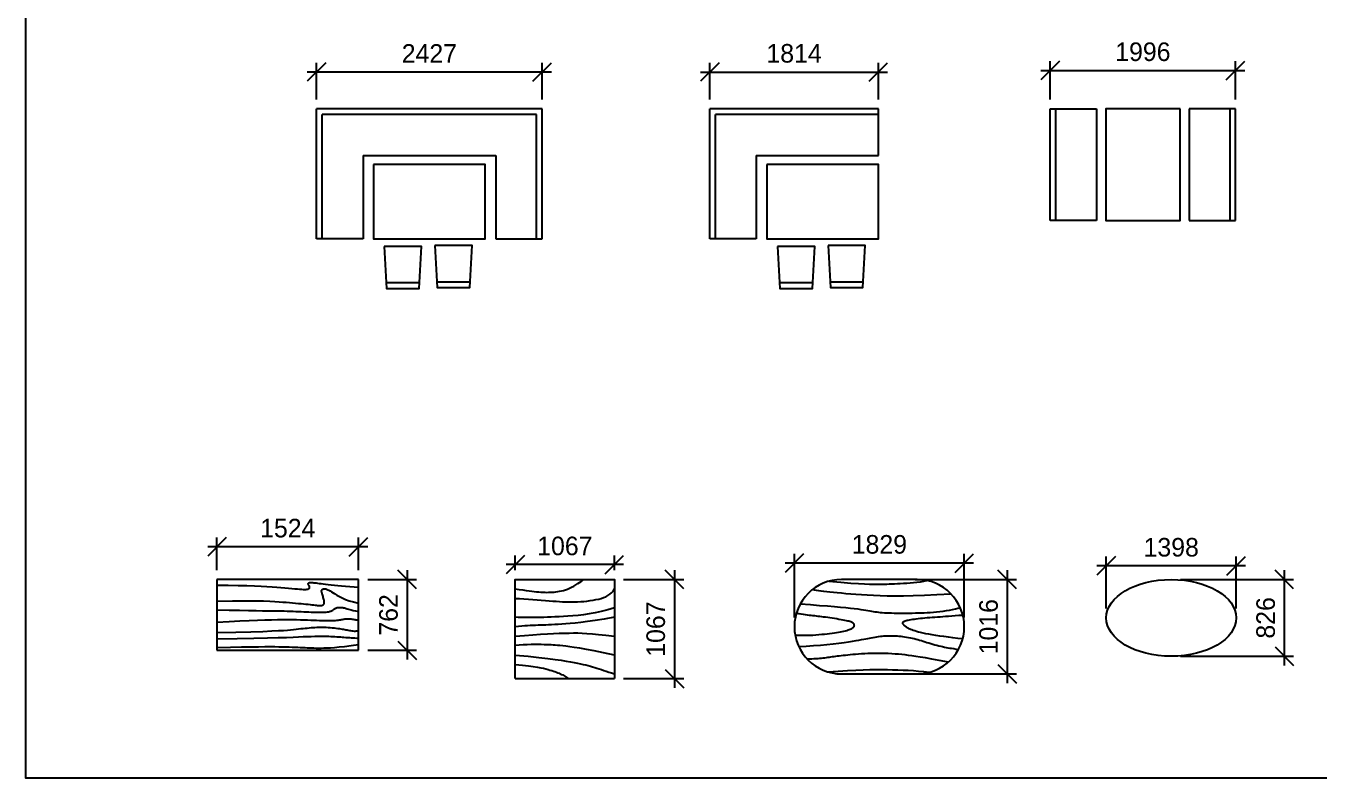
# Model space of a CAD drawing. Header units: millimetres. Extents: x 3103 to 179340, y -10977 to 70536.
# Drawn here: x 34225 to 48144, y 16422 to 24520 of the extents above; entities that cross this region are included whole.
import ezdxf

# ---------------------------------------------------------------- set-up
doc = ezdxf.new("R2010")
doc.units = ezdxf.units.MM
doc.header["$LTSCALE"] = 0.5
doc.layers.add('MEBEL', color=1, linetype='Continuous')
doc.styles.add('WROMLATS', font='wromlats.shx', dxfattribs={"bigfont": 'bigfont.shx'})
doc.dimstyles.new('juka', dxfattribs={"dimscale": 100, "dimtxt": 2, "dimasz": 2, "dimexe": 1, "dimexo": 1, "dimgap": 1, "dimtad": 1, "dimtoh": 1, "dimdec": 0, "dimzin": 0, "dimdsep": 46, "dimtxsty": 'WROMLATS', "dimblk": 'OBLIQUE', "dimcen": -3, "dimdle": 1, "dimclrd": 256, "dimclre": 256, "dimclrt": 256, "dimadec": 0, "dimazin": 0, "dimtfac": 1, "dimtdec": 0, "dimtix": 1, "dimtmove": 2, "dimatfit": 3, "dimldrblk": 'ORIGIN2', "dimfxl": 1, "dimtvp": 2.5, "dimtolj": 1, "dimtzin": 0, "dimarcsym": 0})

# ---------------------------------------------------------------- blocks, each defined once
blk = doc.blocks.new('OZ1286S')
at = {"layer": 'MEBEL'}
for p, q in [((-435, 1864), (-85, 1864)), ((110, 1874), (460, 1874)), ((-714, 1398), (-1214, 1398)), ((-1214, 1398), (-1214, 0)), ((-1154, 1398), (-1154, 60)), ((-714, 500), (-714, 1398)), ((714, 1398), (1214, 1398)), ((714, 500), (714, 1398)), ((1154, 1398), (1154, 60)), ((1214, 1398), (1214, 0)), ((714, 500), (-714, 500)), ((-1214, 0), (1214, 0)), ((-1154, 60), (1154, 60))]:
    blk.add_line(p, q, dxfattribs=at)
for points in [[(-60, 1472), (-85, 1922), (-435, 1922), (-460, 1472)], [(485, 1482), (460, 1932), (110, 1932), (85, 1482)], [(600, 598), (600, 1398), (-600, 1398), (-600, 598)]]:
    blk.add_lwpolyline(points, close=True, dxfattribs=at)
blk = doc.blocks.new('OZ8124S')
at = {"layer": 'MEBEL'}
for p, q in [((-998, 1200), (-998, 0)), ((-498, 1200), (-998, 1200)), ((-938, 1200), (-938, 0)), ((-498, 0), (-498, 1200)), ((498, 1200), (998, 1200)), ((498, 0), (498, 1200)), ((938, 1200), (938, 0)), ((998, 1200), (998, 0)), ((-998, 0), (-498, 0)), ((998, 0), (498, 0))]:
    blk.add_line(p, q, dxfattribs=at)
blk.add_lwpolyline([(-400, 0), (400, 0), (400, 1200), (-400, 1200)], close=True, dxfattribs=at)
blk = doc.blocks.new('OZ8125S')
at = {"layer": 'MEBEL'}
for p, q in [((500, 1814), (0, 1814)), ((0, 1814), (0, 0)), ((60, 1814), (60, 60)), ((500, 500), (500, 1814)), ((1864, 1648), (1864, 1298)), ((1874, 1104), (1874, 754)), ((500, 500), (1398, 500)), ((1398, 500), (1398, 0)), ((1398, 0), (0, 0)), ((1398, 60), (60, 60))]:
    blk.add_line(p, q, dxfattribs=at)
for points in [[(598, 614), (1398, 614), (1398, 1814), (598, 1814)], [(1472, 1273), (1922, 1298), (1922, 1648), (1472, 1673)], [(1482, 729), (1932, 754), (1932, 1104), (1482, 1129)]]:
    blk.add_lwpolyline(points, close=True, dxfattribs=at)
blk = doc.blocks.new('_Oblique')
at = {"color": 0, "lineweight": -2}
blk.add_line((-0.5, -0.5), (0.5, 0.5), dxfattribs=at)
blk = doc.blocks.new('*D687')
at = {"layer": 'Defpoints', "color": 0, "transparency": 16777216}
for p in [(36282, 18912), (36282, 18560), (37806, 18560)]:
    blk.add_point(p, dxfattribs=at)
at = {"layer": 'MEBEL', "lineweight": -2, "transparency": 16777216}
for p, q in [((36282, 18660), (36282, 19012)), ((37806, 18660), (37806, 19012)), ((37906, 18912), (36182, 18912))]:
    blk.add_line(p, q, dxfattribs=at)
at = {"layer": 'MEBEL', "lineweight": -2, "transparency": 16777216, "xscale": 200, "yscale": 200, "zscale": 200, "rotation": 180}
blk.add_blockref('_Oblique', (36282, 18912), dxfattribs=at)
at = {"layer": 'MEBEL', "lineweight": -2, "transparency": 16777216, "xscale": 200, "yscale": 200, "zscale": 200}
blk.add_blockref('_Oblique', (37806, 18912), dxfattribs=at)
at = {"layer": 'MEBEL', "transparency": 16777216, "insert": (37044, 19112), "char_height": 200, "attachment_point": 5, "style": 'WROMLATS'}
blk.add_mtext('\\A1;1524', dxfattribs=at)
blk = doc.blocks.new('_Origin2')
at = {"color": 0, "linetype": 'ByBlock', "lineweight": -2}
blk.add_line((-0.5, 0), (-1, 0), dxfattribs=at)
for radius in [0.5, 0.25]:
    blk.add_circle((0, 0), radius, dxfattribs=at)
blk = doc.blocks.new('*D688')
at = {"layer": 'Defpoints', "color": 0, "transparency": 16777216}
for p in [(37806, 18560), (37806, 17798), (38329, 17798)]:
    blk.add_point(p, dxfattribs=at)
at = {"layer": 'MEBEL', "lineweight": -2, "transparency": 16777216}
for p, q in [((38329, 18660), (38329, 17698)), ((37906, 18560), (38429, 18560)), ((37906, 17798), (38429, 17798))]:
    blk.add_line(p, q, dxfattribs=at)
at = {"layer": 'MEBEL', "lineweight": -2, "transparency": 16777216, "xscale": 200, "yscale": 200, "zscale": 200}
for p, rotation in [((38329, 18560), 90), ((38329, 17798), 270)]:
    blk.add_blockref('_Oblique', p, dxfattribs=dict(at, rotation=rotation))
at = {"layer": 'MEBEL', "transparency": 16777216, "insert": (38129, 18179), "char_height": 200, "attachment_point": 5, "rotation": 90, "style": 'WROMLATS'}
blk.add_mtext('\\A1;762', dxfattribs=at)
blk = doc.blocks.new('*D689')
at = {"layer": 'Defpoints', "color": 0, "transparency": 16777216}
for p in [(39493, 18720), (39493, 18560), (40559, 18560)]:
    blk.add_point(p, dxfattribs=at)
at = {"layer": 'MEBEL', "lineweight": -2, "transparency": 16777216}
for p, q in [((39493, 18660), (39493, 18820)), ((40559, 18660), (40559, 18820)), ((40659, 18720), (39393, 18720))]:
    blk.add_line(p, q, dxfattribs=at)
at = {"layer": 'MEBEL', "lineweight": -2, "transparency": 16777216, "xscale": 200, "yscale": 200, "zscale": 200, "rotation": 180}
blk.add_blockref('_Oblique', (39493, 18720), dxfattribs=at)
at = {"layer": 'MEBEL', "lineweight": -2, "transparency": 16777216, "xscale": 200, "yscale": 200, "zscale": 200}
blk.add_blockref('_Oblique', (40559, 18720), dxfattribs=at)
at = {"layer": 'MEBEL', "transparency": 16777216, "insert": (40026, 18920), "char_height": 200, "attachment_point": 5, "style": 'WROMLATS'}
blk.add_mtext('\\A1;1067', dxfattribs=at)
blk = doc.blocks.new('*D690')
at = {"layer": 'Defpoints', "color": 0, "transparency": 16777216}
for p in [(40559, 18560), (40559, 17493), (41205, 17493)]:
    blk.add_point(p, dxfattribs=at)
at = {"layer": 'MEBEL', "lineweight": -2, "transparency": 16777216}
for p, q in [((41205, 18660), (41205, 17393)), ((40659, 18560), (41305, 18560)), ((40659, 17493), (41305, 17493))]:
    blk.add_line(p, q, dxfattribs=at)
at = {"layer": 'MEBEL', "lineweight": -2, "transparency": 16777216, "xscale": 200, "yscale": 200, "zscale": 200}
for p, rotation in [((41205, 18560), 90), ((41205, 17493), 270)]:
    blk.add_blockref('_Oblique', p, dxfattribs=dict(at, rotation=rotation))
at = {"layer": 'MEBEL', "transparency": 16777216, "insert": (41005, 18026), "char_height": 200, "attachment_point": 5, "rotation": 90, "style": 'WROMLATS'}
blk.add_mtext('\\A1;1067', dxfattribs=at)
blk = doc.blocks.new('*D691')
at = {"layer": 'Defpoints', "color": 0, "transparency": 16777216}
for p in [(42496, 18737), (42496, 18052), (44325, 18052)]:
    blk.add_point(p, dxfattribs=at)
at = {"layer": 'MEBEL', "lineweight": -2, "transparency": 16777216}
for p, q in [((42496, 18152), (42496, 18837)), ((44325, 18152), (44325, 18837)), ((44425, 18737), (42396, 18737))]:
    blk.add_line(p, q, dxfattribs=at)
at = {"layer": 'MEBEL', "lineweight": -2, "transparency": 16777216, "xscale": 200, "yscale": 200, "zscale": 200, "rotation": 180}
blk.add_blockref('_Oblique', (42496, 18737), dxfattribs=at)
at = {"layer": 'MEBEL', "lineweight": -2, "transparency": 16777216, "xscale": 200, "yscale": 200, "zscale": 200}
blk.add_blockref('_Oblique', (44325, 18737), dxfattribs=at)
at = {"layer": 'MEBEL', "transparency": 16777216, "insert": (43411, 18937), "char_height": 200, "attachment_point": 5, "style": 'WROMLATS'}
blk.add_mtext('\\A1;1829', dxfattribs=at)
blk = doc.blocks.new('*D692')
at = {"layer": 'Defpoints', "color": 0, "transparency": 16777216}
for p in [(43697, 18560), (43697, 17544), (44787, 17544)]:
    blk.add_point(p, dxfattribs=at)
at = {"layer": 'MEBEL', "lineweight": -2, "transparency": 16777216}
for p, q in [((44787, 18660), (44787, 17444)), ((43797, 18560), (44887, 18560)), ((43797, 17544), (44887, 17544))]:
    blk.add_line(p, q, dxfattribs=at)
at = {"layer": 'MEBEL', "lineweight": -2, "transparency": 16777216, "xscale": 200, "yscale": 200, "zscale": 200}
for p, rotation in [((44787, 18560), 90), ((44787, 17544), 270)]:
    blk.add_blockref('_Oblique', p, dxfattribs=dict(at, rotation=rotation))
at = {"layer": 'MEBEL', "transparency": 16777216, "insert": (44587, 18052), "char_height": 200, "attachment_point": 5, "rotation": 90, "style": 'WROMLATS'}
blk.add_mtext('\\A1;1016', dxfattribs=at)
blk = doc.blocks.new('*D693')
at = {"layer": 'Defpoints', "color": 0, "transparency": 16777216}
for p in [(45853, 18706), (45853, 18147), (47251, 18147)]:
    blk.add_point(p, dxfattribs=at)
at = {"layer": 'MEBEL', "lineweight": -2, "transparency": 16777216}
for p, q in [((45853, 18247), (45853, 18806)), ((47251, 18247), (47251, 18806)), ((47351, 18706), (45753, 18706))]:
    blk.add_line(p, q, dxfattribs=at)
at = {"layer": 'MEBEL', "lineweight": -2, "transparency": 16777216, "xscale": 200, "yscale": 200, "zscale": 200, "rotation": 180}
blk.add_blockref('_Oblique', (45853, 18706), dxfattribs=at)
at = {"layer": 'MEBEL', "lineweight": -2, "transparency": 16777216, "xscale": 200, "yscale": 200, "zscale": 200}
blk.add_blockref('_Oblique', (47251, 18706), dxfattribs=at)
at = {"layer": 'MEBEL', "transparency": 16777216, "insert": (46552, 18906), "char_height": 200, "attachment_point": 5, "style": 'WROMLATS'}
blk.add_mtext('\\A1;1398', dxfattribs=at)
blk = doc.blocks.new('*D694')
at = {"layer": 'Defpoints', "color": 0, "transparency": 16777216}
for p in [(46552, 18560), (46552, 17734), (47769, 17734)]:
    blk.add_point(p, dxfattribs=at)
at = {"layer": 'MEBEL', "lineweight": -2, "transparency": 16777216}
for p, q in [((47769, 18660), (47769, 17634)), ((46652, 18560), (47869, 18560)), ((46652, 17734), (47869, 17734))]:
    blk.add_line(p, q, dxfattribs=at)
at = {"layer": 'MEBEL', "lineweight": -2, "transparency": 16777216, "xscale": 200, "yscale": 200, "zscale": 200}
for p, rotation in [((47769, 18560), 90), ((47769, 17734), 270)]:
    blk.add_blockref('_Oblique', p, dxfattribs=dict(at, rotation=rotation))
at = {"layer": 'MEBEL', "transparency": 16777216, "insert": (47569, 18147), "char_height": 200, "attachment_point": 5, "rotation": 90, "style": 'WROMLATS'}
blk.add_mtext('\\A1;826', dxfattribs=at)
blk = doc.blocks.new('ms_20')
at = {"linetype": 'Continuous'}
for p, q in [((0, 381), (0, -381)), ((1524, 381), (0, 381)), ((1524, -381), (1524, 381)), ((0, -381), (1524, -381))]:
    blk.add_line(p, q, dxfattribs=at)
for points in [[(0, 320.04), (122.3137, 319.5828), (229.36708, 318.29248), (322.8086, 316.28842), (404.28418, 313.69), (475.43974, 310.61406), (537.92374, 307.17998), (593.38464, 303.50968), (643.46582, 299.72), (689.55158, 295.9227), (731.95688, 292.20668), (770.72998, 288.6456), (805.91914, 285.32582), (837.58024, 282.32354), (865.75646, 279.7175), (890.4986, 277.58644), (911.86, 276.01164), (929.92956, 275.05406), (944.98414, 274.69084), (957.34124, 274.88134), (967.31582, 275.59), (975.22792, 276.77364), (981.3925, 278.39416), (986.12706, 280.41092), (989.75164, 282.78582), (992.54056, 285.47568), (994.59542, 288.42208), (995.97464, 291.5666), (996.73664, 294.85082), (996.94492, 298.21378), (996.6579, 301.59706), (995.934, 304.94224), (994.83164, 308.18582), (993.4194, 311.28462), (991.78872, 314.24626), (990.0412, 317.08598), (988.27082, 319.82918), (986.58172, 322.4911), (985.07042, 325.0946), (983.83598, 327.65746), (982.98, 330.2), (982.58376, 332.73238), (982.6625, 335.22666), (983.21876, 337.6422), (984.25, 339.93582), (985.75876, 342.07196), (987.7425, 344.00998), (990.20376, 345.71178), (993.14, 347.13418), (996.57154, 348.24416), (1000.59998, 349.03918), (1005.34216, 349.51416), (1010.92, 349.67418), (1017.4478, 349.51416), (1025.04748, 349.03918), (1033.83842, 348.24416), (1043.94, 347.13418), (1055.48938, 345.7067), (1068.7177, 343.98458), (1083.87134, 341.98306), (1101.19668, 339.725), (1120.94264, 337.22818), (1143.3556, 334.51292), (1168.68956, 331.59954), (1197.18582, 328.50582), (1229.00948, 325.25462), (1263.9675, 321.86626), (1301.78302, 318.35598), (1342.17664, 314.74918), (1384.87404, 311.0611), (1429.59582, 307.31206), (1476.06258, 303.52746), (1524, 299.72)], [(0, 147.32), (167.02786, 150.22068), (303.2379, 151.4729), (412.81858, 151.33828), (499.95582, 150.07082), (568.83808, 147.93214), (623.64874, 145.17624), (668.5788, 142.06474), (707.81164, 138.85418), (744.83214, 135.75538), (780.29562, 132.79374), (814.15128, 129.95402), (846.34832, 127.21082), (876.84102, 124.5489), (905.57604, 121.9454), (932.50512, 119.38254), (957.58, 116.84), (980.76766, 114.31016), (1002.10874, 111.83874), (1021.6642, 109.4867), (1039.495, 107.315), (1055.65702, 105.37952), (1070.21376, 103.74376), (1083.2211, 102.4636), (1094.74, 101.6), (1104.83904, 101.19868), (1113.62998, 101.25456), (1121.2322, 101.74732), (1127.76, 102.65918), (1133.3353, 103.96474), (1138.07748, 105.64876), (1142.10592, 107.68838), (1145.54, 110.06582), (1148.4737, 112.78108), (1150.90956, 115.9129), (1152.83234, 119.56034), (1154.21664, 123.825), (1155.04722, 128.8034), (1155.30376, 134.59206), (1154.96086, 141.29766), (1154.00582, 149.01418), (1152.43864, 157.77718), (1150.35584, 167.37584), (1147.87426, 177.52822), (1145.11582, 187.96), (1142.1999, 198.39178), (1139.24334, 208.54416), (1136.36552, 218.14282), (1133.68582, 226.90582), (1131.316, 234.62488), (1129.31956, 241.35334), (1127.76254, 247.2055), (1126.70082, 252.30582), (1126.19536, 256.77114), (1126.30458, 260.72084), (1127.08944, 264.27176), (1128.60582, 267.54582), (1130.89944, 270.62938), (1133.92458, 273.47418), (1137.62536, 275.99894), (1141.94082, 278.13), (1146.81254, 279.78354), (1152.17956, 280.88082), (1157.986, 281.34564), (1164.16582, 281.09418), (1170.7241, 280.03754), (1177.88436, 278.05126), (1185.94124, 274.99056), (1195.17668, 270.72082), (1205.88024, 265.10234), (1218.33894, 257.99542), (1232.84488, 249.26036), (1249.68, 238.76), (1269.17704, 226.45624), (1291.82876, 212.725), (1318.1711, 198.04126), (1348.74, 182.88), (1384.0714, 167.71874), (1424.70124, 153.035), (1471.16546, 139.30376), (1524, 127)], [(0, 55.88), (131.69138, 52.52212), (244.38102, 49.97958), (340.26602, 48.11014), (421.53332, 46.77918), (490.38002, 45.84192), (548.9956, 45.16374), (599.57716, 44.60494), (644.31164, 44.02582), (685.10912, 43.31462), (722.70874, 42.46626), (757.57024, 41.49598), (790.15082, 40.42918), (820.90514, 39.2811), (850.2904, 38.0746), (878.7638, 36.82746), (906.78, 35.56), (934.67936, 34.29762), (962.3425, 33.07334), (989.52812, 31.9278), (1016, 30.90418), (1041.51938, 30.03804), (1065.8475, 29.36748), (1088.7456, 28.93822), (1109.98, 28.78582), (1129.36274, 28.94584), (1146.94208, 29.42082), (1162.81454, 30.21584), (1177.07664, 31.32582), (1189.83506, 32.75584), (1201.18124, 34.50082), (1211.21932, 36.56584), (1220.04582, 38.94582), (1227.7725, 41.63568), (1234.54668, 44.58208), (1240.52584, 47.7266), (1245.87, 51.01082), (1250.73918, 54.37378), (1255.28832, 57.75706), (1259.67998, 61.10224), (1264.07418, 64.34582), (1268.60808, 67.43446), (1273.36042, 70.32498), (1278.38962, 72.97928), (1283.75664, 75.35418), (1289.52244, 77.40904), (1295.7429, 79.11084), (1302.48152, 80.41386), (1309.79164, 81.28), (1317.7139, 81.67878), (1326.17464, 81.6229), (1335.0748, 81.13014), (1344.3204, 80.22082), (1353.81492, 78.91526), (1363.4593, 77.23124), (1373.15956, 75.19162), (1382.81664, 72.81418), (1392.48642, 70.10146), (1402.82422, 66.9925), (1414.63268, 63.40602), (1428.72206, 59.26582), (1445.89754, 54.49062), (1466.9643, 49.00168), (1492.73006, 42.71772), (1524, 35.56)], [(0, -76.2), (130.1496, -69.27342), (245.38686, -63.64478), (347.2307, -59.18962), (437.1975, -55.77332), (516.80618, -53.27142), (587.57312, -51.55438), (651.01978, -50.49012), (708.66, -49.95418), (761.81712, -49.82718), (811.02708, -50.04562), (856.62516, -50.56378), (898.94918, -51.32832), (938.33442, -52.29352), (975.12124, -53.40604), (1009.64746, -54.61762), (1042.24582, -55.88), (1073.19826, -57.13984), (1102.54542, -58.34126), (1130.26444, -59.4233), (1156.335, -60.325), (1180.73932, -60.99048), (1203.45708, -61.35624), (1224.46796, -61.3664), (1243.75418, -60.96), (1261.32082, -60.10148), (1277.29488, -58.84418), (1291.8313, -57.26938), (1305.08248, -55.45582), (1317.20336, -53.48478), (1328.34634, -51.435), (1338.66636, -49.38522), (1348.31582, -47.41418), (1357.4522, -45.59554), (1366.2406, -43.97502), (1374.8512, -42.59072), (1383.45164, -41.48836), (1392.2121, -40.70096), (1401.30022, -40.26916), (1410.8811, -40.23614), (1421.13, -40.64), (1432.12312, -41.49598), (1443.59884, -42.73042), (1455.2041, -44.24172), (1466.58584, -45.93336), (1477.391, -47.7012), (1487.26906, -49.45126), (1495.86696, -51.08194), (1502.83164, -52.49418), (1507.94466, -53.61178), (1511.49812, -54.45252), (1513.92128, -55.0545), (1515.63832, -55.45582), (1517.0785, -55.7022), (1518.66854, -55.82666), (1520.83262, -55.87492), (1524, -55.88)], [(0, -187.96), (203.44892, -184.15254), (365.99876, -180.36794), (493.18672, -176.6189), (590.55, -172.93082), (663.62326, -169.32402), (717.94624, -165.81374), (759.0536, -162.42538), (792.48, -159.17418), (822.87618, -156.07792), (851.33688, -153.14168), (878.07038, -150.36292), (903.2875, -147.74418), (927.19398, -145.28292), (949.9981, -142.98168), (971.91068, -140.83792), (993.14, -138.85418), (1013.87656, -137.03554), (1034.25498, -135.41502), (1054.39718, -134.03072), (1074.42, -132.92582), (1094.44282, -132.14096), (1114.58248, -131.70916), (1134.96344, -131.67614), (1155.7, -132.08), (1176.85312, -132.9436), (1198.23738, -134.22376), (1219.61402, -135.85952), (1240.73666, -137.795), (1261.364, -139.96924), (1281.24966, -142.31874), (1300.15488, -144.79016), (1317.83582, -147.32), (1334.12484, -149.85746), (1349.16164, -152.3873), (1363.16974, -154.89682), (1376.3625, -157.37332), (1388.95836, -159.81426), (1401.18084, -162.20186), (1413.24076, -164.53358), (1425.36418, -166.79418), (1437.71112, -168.9481), (1450.24094, -170.85564), (1462.85966, -172.34408), (1475.47584, -173.24832), (1487.99042, -173.40072), (1500.31196, -172.62856), (1512.34648, -170.7642), (1524, -167.64)], [(0, -259.08), (219.3417, -255.28016), (398.84604, -251.53874), (543.68446, -247.91924), (659.02332, -244.475), (750.0366, -241.26952), (821.88812, -238.36376), (879.75186, -235.8136), (928.79418, -233.68), (973.36102, -232.00614), (1014.51918, -230.76916), (1052.4998, -229.92842), (1087.54418, -229.44582), (1119.88854, -229.28072), (1149.77418, -229.39502), (1177.43478, -229.74554), (1203.11418, -230.29418), (1227.0486, -231.00538), (1249.49712, -231.86898), (1270.72136, -232.8672), (1290.9804, -233.9975), (1310.53586, -235.24718), (1329.64682, -236.60354), (1348.5749, -238.0615), (1367.57918, -239.60836), (1386.86286, -241.2238), (1406.39546, -242.8494), (1426.09316, -244.41404), (1445.86706, -245.85168), (1465.63334, -247.08866), (1485.30056, -248.06148), (1504.7849, -248.69394), (1524, -248.92)], [(0, -350.52), (144.44218, -347.16974), (265.43, -344.67292), (365.9378, -342.93048), (448.945, -341.84336), (517.42594, -341.30996), (574.3575, -341.23376), (622.71656, -341.5157), (665.48, -342.05418), (705.1548, -342.76538), (742.38104, -343.61374), (777.32382, -344.58402), (810.15332, -345.65336), (841.03972, -346.7989), (870.14812, -348.00794), (897.6487, -349.25254), (923.71164, -350.52), (948.54522, -351.78238), (972.5152, -352.99396), (996.02798, -354.10648), (1019.4925, -355.07168), (1043.31262, -355.83622), (1067.89728, -356.35438), (1093.65288, -356.57536), (1120.98582, -356.44582), (1150.45744, -355.88956), (1183.24122, -354.68814), (1220.67066, -352.59264), (1264.07164, -349.35668), (1314.77766, -344.73134), (1374.11206, -338.4677), (1443.41088, -330.32192), (1524, -320.04)]]:
    blk.add_lwpolyline(points, dxfattribs=at)
blk = doc.blocks.new('ms_21')
at = {"linetype": 'Continuous'}
blk.add_line((0, -533.4), (1066.8, -533.4), dxfattribs=at)
for points in [[(0, 431.8), (43.2816, 426.28312), (82.18932, 421.16248), (117.221, 416.4584), (148.8821, 412.18866), (177.67554, 408.37104), (204.10678, 405.02586), (228.67874, 402.16582), (251.89434, 399.81124), (274.19554, 397.97736), (295.7703, 396.65656), (316.74308, 395.84122), (337.2358, 395.52118), (357.37292, 395.68882), (377.2789, 396.33144), (397.08074, 397.44396), (416.89782, 399.01368), (436.84444, 401.05838), (456.97902, 403.70252), (477.3422, 407.09342), (497.98224, 411.38348), (518.93978, 416.72002), (540.26054, 423.2529), (561.99024, 431.13452), (584.17206, 440.50966), (606.7552, 451.42912), (629.30024, 463.50936), (651.27632, 476.27286), (672.14496, 489.23702), (691.3753, 501.9167), (708.4314, 513.83438), (722.7824, 524.50746), (733.89236, 533.4508)], [(0, -533.4), (0, 533.4), (1066.8, 533.4), (1066.8, -533.4)], [(0, 330.2), (46.23562, 327.65746), (93.32214, 324.74154), (140.74394, 321.54368), (187.98794, 318.15786), (234.54106, 314.67552), (279.89022, 311.19064), (323.52234, 307.79466), (364.92434, 304.58156), (403.74316, 301.63516), (440.27598, 299.01388), (474.97238, 296.77614), (508.29464, 294.9702), (540.69234, 293.65194), (572.62268, 292.87216), (604.54032, 292.6842), (636.90246, 293.1414), (670.02914, 294.29202), (703.70446, 296.15638), (737.57282, 298.74972), (771.2837, 302.08728), (804.48912, 306.1843), (836.83094, 311.0611), (867.96118, 316.72784), (897.52932, 323.19976), (925.24072, 330.54798), (951.0522, 339.03666), (974.97646, 348.98838), (997.0262, 360.71556), (1017.2192, 374.54332), (1035.5707, 390.78662), (1052.0934, 409.76804), (1066.8, 431.8)], [(1066.8, 228.6), (995.13136, 206.70266), (925.87826, 188.83884), (859.14484, 174.51324), (795.03016, 163.24326), (733.63328, 154.53106), (675.0558, 147.8915), (619.39932, 142.82928), (566.76544, 138.85672), (517.19988, 135.55472), (470.54516, 132.79628), (426.58538, 130.52552), (385.10972, 128.68148), (345.90482, 127.21336), (308.75732, 126.06274), (273.45386, 125.17628), (239.78362, 124.49302), (207.52562, 123.97486), (176.43094, 123.6345), (146.24558, 123.50242), (116.713, 123.6091), (87.57666, 123.98248), (58.58256, 124.65304), (29.47416, 125.64872), (0, 127)], [(1066.8, 127), (956.38366, 108.2929), (860.55708, 93.2434), (777.69466, 81.37906), (706.1581, 72.23506), (644.31672, 65.3415), (590.54238, 60.22848), (543.20186, 56.4261), (500.66194, 53.46954), (461.50022, 50.95494), (425.1325, 48.7807), (391.1854, 46.90364), (359.28046, 45.2882), (329.04176, 43.89882), (300.09592, 42.69486), (272.06702, 41.64076), (244.57914, 40.70096), (217.25636, 39.81958), (189.738, 38.88994), (161.65322, 37.79012), (132.6388, 36.39312), (102.33152, 34.57956), (70.36562, 32.22498), (36.37534, 29.20746), (0, 25.4)], [(0, -76.2), (99.67722, -68.0847), (189.90564, -61.31052), (271.50314, -55.76316), (345.29522, -51.3207), (412.10738, -47.87138), (472.7575, -45.29328), (528.07362, -43.47464), (578.87362, -42.29354), (626.27002, -41.7068), (672.50056, -41.92778), (720.09, -43.24096), (771.56564, -45.93336), (829.4497, -50.292), (896.26694, -56.59882), (974.54212, -65.1383), (1066.8, -76.2)], [(1066.8, -279.4), (949.7568, -254.4318), (849.8459, -234.26674), (765.27914, -218.31046), (694.26836, -205.9686), (635.02286, -196.6468), (585.75448, -189.75578), (544.67506, -184.69864), (509.99644, -180.8861), (480.05492, -177.80508), (453.66686, -175.29556), (429.78324, -173.27626), (407.34234, -171.67352), (385.29514, -170.4086), (362.57992, -169.40022), (338.14512, -168.57472), (310.9341, -167.85082), (280.1493, -167.19296), (246.04218, -166.73322), (209.1182, -166.64432), (169.88536, -167.09898), (128.84912, -168.26992), (86.51748, -170.32732), (43.39844, -173.44644), (0, -177.8)], [(0, -279.4), (137.22604, -293.00932), (252.71476, -305.2826), (349.05696, -316.36462), (428.83836, -326.4027), (494.64722, -335.54924), (549.07434, -343.94902), (594.70544, -351.75444), (634.12878, -359.11028), (669.57956, -366.15624), (701.88328, -372.97614), (731.5073, -379.64618), (758.92152, -386.24256), (784.59838, -392.83894), (809.00778, -399.51152), (832.61708, -406.33142), (855.89872, -413.37738), (879.2845, -420.7129), (903.04874, -428.37354), (927.42512, -436.3847), (952.6524, -444.77432), (978.96934, -453.56272), (1006.60708, -462.78038), (1035.80438, -472.45016), (1066.8, -482.6)], [(0, -381), (76.44892, -388.25678), (140.59916, -395.33322), (193.97472, -402.23186), (238.0996, -408.96286), (274.4978, -415.53638), (304.69078, -421.96004), (330.20508, -428.24146), (352.56216, -434.3908), (373.05996, -440.41822), (392.0871, -446.35166), (409.79852, -452.22414), (426.35932, -458.06614), (441.92698, -463.9056), (456.65898, -469.77808), (470.71788, -475.71152), (484.2637, -481.74148), (497.41328, -487.88574), (510.13868, -494.14176), (522.36878, -500.49684), (534.03246, -506.93574), (545.0586, -513.44576), (555.37862, -520.01674), (564.91886, -526.6309), (573.61074, -533.27554)]]:
    blk.add_lwpolyline(points, dxfattribs=at)
blk = doc.blocks.new('ms_22')
at = {"linetype": 'Continuous'}
for p, q in [((1320.8, 508), (508, 508)), ((508, -508), (1320.8, -508))]:
    blk.add_line(p, q, dxfattribs=at)
for points in [[(371.7544, 489.4199), (501.10644, 478.28708), (606.02622, 469.9381), (689.88178, 463.99196), (756.04624, 460.06766), (807.89272, 457.78928), (848.78926, 456.77582), (882.10644, 456.64882), (911.21992, 457.02474), (938.99482, 457.59116), (966.2922, 458.28712), (993.46004, 459.11516), (1020.85394, 460.0829), (1048.83204, 461.19034), (1077.74486, 462.4451), (1107.94546, 463.84718), (1139.78944, 465.4042), (1173.4927, 467.14156), (1208.73774, 469.19388), (1245.06736, 471.71102), (1282.02182, 474.85554), (1319.14392, 478.7773), (1355.979, 483.63378), (1392.06986, 489.57992), (1426.95676, 496.77066)], [(1687.46678, 351.41154), (1533.95172, 342.20912), (1398.60528, 335.72704), (1279.34466, 331.6351), (1174.07436, 329.61326), (1080.70904, 329.33386), (997.15574, 330.47178), (921.32912, 332.69936), (851.13876, 335.69148), (784.84222, 339.1662), (722.10168, 342.99398), (662.92222, 347.08592), (607.31146, 351.36074), (555.27702, 355.73208), (506.82652, 360.1085), (461.96504, 364.40618), (420.70528, 368.53876), (382.99898, 372.45036), (348.59214, 376.18924), (317.17996, 379.83922), (288.45764, 383.48412), (262.1153, 387.20268), (237.85322, 391.07618), (215.36152, 395.1859), (194.3354, 399.61312)], [(8.31596, -91.1987), (50.20564, -92.2909), (90.07856, -92.52712), (128.06934, -92.0115), (164.31006, -90.84056), (198.94042, -89.11336), (232.08996, -86.92896), (263.89838, -84.3915), (294.5003, -81.59496), (323.99478, -78.62824), (352.36658, -75.5142), (379.55982, -72.26808), (405.52624, -68.90004), (430.20742, -65.42278), (453.55764, -61.84646), (475.52102, -58.18378), (496.04676, -54.4449), (515.09676, -50.64506), (532.68372, -46.77918), (548.8432, -42.85234), (563.6006, -38.85946), (576.9864, -34.80816), (589.03108, -30.69082), (599.76512, -26.51252), (609.219, -22.27072), (617.4232, -17.96796), (624.43614, -13.61694), (630.31878, -9.23798), (635.127, -4.84124), (638.92176, -0.4445), (641.76148, 3.937), (643.70966, 8.28548), (644.82218, 12.58824), (645.15238, 16.8275), (644.71296, 20.98802), (643.51408, 25.05456), (641.56336, 29.01188), (638.86842, 32.8422), (635.43434, 36.53282), (631.27128, 40.06342), (626.38432, 43.42384), (620.74298, 46.60646), (614.16438, 49.657), (606.425, 52.62626), (597.29624, 55.57266), (586.55966, 58.55208), (573.99174, 61.61786), (559.36388, 64.82334), (542.46018, 68.22694), (523.16634, 71.85914), (501.84812, 75.67422), (478.97796, 79.59852), (455.03846, 83.56092), (430.49952, 87.49284), (405.84374, 91.32062), (381.54356, 94.97822), (358.07904, 98.39198), (335.8134, 101.50856), (314.6552, 104.3559), (294.40886, 106.97464), (274.86864, 109.4105), (255.83642, 111.70412), (237.109, 113.89868), (218.48572, 116.03736), (199.76592, 118.16588), (180.7464, 120.33758), (161.2138, 122.64898), (140.95476, 125.21184), (119.75846, 128.13538), (97.409, 131.52882), (73.69048, 135.50138), (48.39208, 140.16228), (21.2979, 145.62328)], [(63.7794, 246.6975), (173.6344, 238.05134), (270.76654, 230.26116), (356.22484, 223.2279), (431.04562, 216.8525), (496.27282, 211.0359), (552.95038, 205.67396), (602.1197, 200.6727), (644.82218, 195.92544), (682.0408, 191.35598), (714.52232, 186.95416), (742.94746, 182.73522), (768.0071, 178.70678), (790.3845, 174.88408), (810.76546, 171.27474), (829.83324, 167.89654), (848.27618, 164.75456), (866.70642, 161.86404), (885.44146, 159.22498), (904.72768, 156.83738), (924.81146, 154.70124), (945.93664, 152.81402), (968.35214, 151.1808), (992.3018, 149.79904), (1018.03454, 148.6662), (1045.69768, 147.78482), (1075.06516, 147.13712), (1105.82202, 146.7104), (1137.64314, 146.48942), (1170.20848, 146.45386), (1203.198, 146.59356), (1236.2942, 146.8882), (1269.17196, 147.32762), (1301.60014, 147.90166), (1333.68542, 148.6662), (1365.62084, 149.6822), (1397.60198, 151.01316), (1429.82188, 152.72004), (1462.47358, 154.86888), (1495.75266, 157.5181), (1529.84962, 160.73374), (1564.82034, 164.56406), (1600.16952, 169.00144), (1635.26216, 174.02302), (1669.45818, 179.61102), (1702.12766, 185.74512), (1732.62798, 192.39738), (1760.32922, 199.5551), (1784.59384, 207.19034)], [(1811.32734, -131.8133), (1758.20578, -125.60046), (1706.6641, -119.2657), (1656.98678, -112.84966), (1609.4583, -106.39044), (1564.36822, -99.92868), (1521.99848, -93.50248), (1482.63356, -87.15502), (1446.56048, -80.9244), (1413.96974, -74.83856), (1384.67846, -68.8848), (1358.41486, -63.03264), (1334.897, -57.25414), (1313.85564, -51.52136), (1295.01138, -45.8089), (1278.0899, -40.09136), (1262.81434, -34.33572), (1248.94594, -28.52928), (1236.39072, -22.69998), (1225.08518, -16.88338), (1214.9709, -11.1252), (1205.992, -5.461), (1198.08244, 0.07112), (1191.18888, 5.43052), (1185.24782, 10.57656), (1180.20592, 15.4813), (1176.02, 20.13966), (1172.65196, 24.56434), (1170.06878, 28.76042), (1168.22982, 32.73552), (1167.09698, 36.4998), (1166.63724, 40.06088), (1166.80996, 43.42384), (1167.61006, 46.60392), (1169.15438, 49.62398), (1171.59278, 52.51958), (1175.07512, 55.3212), (1179.74872, 58.06186), (1185.76344, 60.7695), (1193.26914, 63.47714), (1202.41314, 66.21526), (1213.30974, 69.00926), (1225.9183, 71.83882), (1240.1677, 74.6887), (1255.9792, 77.52842), (1273.28422, 80.33512), (1292.00148, 83.08848), (1312.0624, 85.7631), (1333.38824, 88.33612), (1355.9028, 90.78976), (1379.5121, 93.13926), (1404.12216, 95.39986), (1429.63138, 97.59696), (1455.94578, 99.74326), (1482.96884, 101.86416), (1510.6015, 103.97744), (1538.74978, 106.10088), (1567.3959, 108.25734), (1596.85736, 110.46206), (1627.52786, 112.74044), (1659.80618, 115.10772), (1694.08602, 117.58676), (1730.7687, 120.1928), (1770.24538, 122.95124), (1812.91484, 125.87478)], [(46.46422, -212.26526), (126.94412, -208.44256), (204.83576, -203.39304), (279.52446, -197.37578), (350.40062, -190.64478), (416.84448, -183.45658), (478.24898, -176.06518), (533.99436, -168.72712), (583.46848, -161.70148), (626.30812, -155.18892), (663.1559, -149.19452), (694.89828, -143.67256), (722.42934, -138.57478), (746.63554, -133.85292), (768.41096, -129.46126), (788.64206, -125.35408), (808.22038, -121.48058), (827.8749, -117.80774), (847.6615, -114.34826), (867.47604, -111.12246), (887.21946, -108.15828), (906.78254, -105.4735), (926.06114, -103.0986), (944.95366, -101.05136), (963.35596, -99.35972), (981.20708, -98.03892), (998.64164, -97.09658), (1015.83744, -96.53016), (1032.97482, -96.3422), (1050.23158, -96.53016), (1067.78552, -97.09658), (1085.81444, -98.03892), (1104.50122, -99.35972), (1123.96524, -101.05644), (1144.08966, -103.12908), (1164.70684, -105.58018), (1185.64406, -108.40974), (1206.73114, -111.61268), (1227.79536, -115.19662), (1248.66654, -119.15394), (1269.17196, -123.49226), (1289.19224, -128.19888), (1308.81882, -133.24332), (1328.19394, -138.58494), (1347.45476, -144.18818), (1366.74606, -150.00986), (1386.20754, -156.01188), (1405.98398, -162.15868), (1426.21254, -168.40454), (1446.9872, -174.70628), (1468.18096, -180.99786), (1489.6211, -187.20308), (1511.13236, -193.24828), (1532.53948, -199.05726), (1553.6672, -204.55636), (1574.33772, -209.66938), (1594.38086, -214.32266), (1613.72804, -218.4781), (1632.74248, -222.23222), (1651.89662, -225.72472), (1671.66036, -229.09022), (1692.51122, -232.46334), (1714.91656, -235.9787), (1739.35136, -239.77092), (1766.28806, -243.9797)], [(1656.85724, -380.90094), (1559.56508, -363.01934), (1478.19618, -348.31274), (1410.39342, -336.37982), (1353.7946, -326.81418), (1306.04006, -319.21196), (1264.77014, -313.17184), (1227.62264, -308.28488), (1192.24044, -304.14722), (1156.67536, -300.4312), (1120.61498, -297.09364), (1084.16852, -294.17264), (1047.44012, -291.70376), (1010.53138, -289.72256), (973.54898, -288.2646), (936.59452, -287.3629), (899.77468, -287.05302), (863.20884, -287.35528), (827.05702, -288.20618), (791.5021, -289.52952), (756.72188, -291.24402), (722.8967, -293.27348), (690.20182, -295.53916), (658.82012, -297.95978), (628.92686, -300.46168), (600.6592, -302.97374), (573.97142, -305.48834), (548.77208, -308.00294), (524.97482, -310.51754), (502.4882, -313.0296), (481.22332, -315.5442), (461.09128, -318.0588), (442.00318, -320.57086), (423.8498, -323.08292), (406.44826, -325.5772), (389.5979, -328.041), (373.09806, -330.45908), (356.74808, -332.81366), (340.34476, -335.0895), (323.68998, -337.26882), (306.58054, -339.34146), (288.83102, -341.28456), (270.33982, -343.07272), (251.01042, -344.67292), (230.759, -346.05976), (209.49158, -347.20276), (187.11926, -348.0689), (163.55314, -348.63024), (138.70432, -348.8563)], [(360.74096, -486.19918), (472.3892, -477.9137), (571.92418, -471.54592), (660.87498, -466.88248), (740.76306, -463.69732), (813.1175, -461.76946), (879.4623, -460.883), (941.324, -460.81442), (1000.23168, -461.34274), (1057.52138, -462.30794), (1113.79, -463.7786), (1169.44648, -465.88426), (1224.9023, -468.757), (1280.56386, -472.52636), (1336.84264, -477.3168), (1394.14758, -483.26294), (1452.88762, -490.49432)]]:
    blk.add_lwpolyline(points, dxfattribs=at)
for centre, start, end in [((508, 0), 90, 270), ((1320.8, 0), 270, 90)]:
    blk.add_arc(centre, 508, start, end, dxfattribs=at)
blk = doc.blocks.new('ms_23')
at = {"ltscale": 0.6}
blk.add_ellipse((699, 0), major_axis=(699, 0), ratio=0.590906, dxfattribs=at)
blk = doc.blocks.new('*D846')
at = {"layer": 'Defpoints', "color": 0, "transparency": 16777216}
for p in [(37354, 24023), (37354, 23626), (39782, 23626)]:
    blk.add_point(p, dxfattribs=at)
at = {"layer": 'MEBEL', "lineweight": -2, "transparency": 16777216}
for p, q in [((37354, 23726), (37354, 24123)), ((39782, 23726), (39782, 24123)), ((39882, 24023), (37254, 24023))]:
    blk.add_line(p, q, dxfattribs=at)
at = {"layer": 'MEBEL', "lineweight": -2, "transparency": 16777216, "xscale": 200, "yscale": 200, "zscale": 200, "rotation": 180}
blk.add_blockref('_Oblique', (37354, 24023), dxfattribs=at)
at = {"layer": 'MEBEL', "lineweight": -2, "transparency": 16777216, "xscale": 200, "yscale": 200, "zscale": 200}
blk.add_blockref('_Oblique', (39782, 24023), dxfattribs=at)
at = {"layer": 'MEBEL', "transparency": 16777216, "insert": (38568, 24223), "char_height": 200, "attachment_point": 5, "style": 'WROMLATS'}
blk.add_mtext('\\A1;2427', dxfattribs=at)
blk = doc.blocks.new('*D847')
at = {"layer": 'Defpoints', "color": 0, "transparency": 16777216}
for p in [(43400, 24023), (41586, 23626), (43400, 23626)]:
    blk.add_point(p, dxfattribs=at)
at = {"layer": 'MEBEL', "lineweight": -2, "transparency": 16777216}
for p, q in [((41586, 23726), (41586, 24123)), ((43400, 23726), (43400, 24123)), ((41486, 24023), (43500, 24023))]:
    blk.add_line(p, q, dxfattribs=at)
at = {"layer": 'MEBEL', "lineweight": -2, "transparency": 16777216, "xscale": 200, "yscale": 200, "zscale": 200, "rotation": 180}
blk.add_blockref('_Oblique', (41586, 24023), dxfattribs=at)
at = {"layer": 'MEBEL', "lineweight": -2, "transparency": 16777216, "xscale": 200, "yscale": 200, "zscale": 200}
blk.add_blockref('_Oblique', (43400, 24023), dxfattribs=at)
at = {"layer": 'MEBEL', "transparency": 16777216, "insert": (42493, 24223), "char_height": 200, "attachment_point": 5, "style": 'WROMLATS'}
blk.add_mtext('\\A1;1814', dxfattribs=at)
blk = doc.blocks.new('*D848')
at = {"layer": 'Defpoints', "color": 0, "transparency": 16777216}
for p in [(47245, 24040), (45249, 23626), (47245, 23626)]:
    blk.add_point(p, dxfattribs=at)
at = {"layer": 'MEBEL', "lineweight": -2, "transparency": 16777216}
for p, q in [((45249, 23726), (45249, 24140)), ((47245, 23726), (47245, 24140)), ((45149, 24040), (47345, 24040))]:
    blk.add_line(p, q, dxfattribs=at)
at = {"layer": 'MEBEL', "lineweight": -2, "transparency": 16777216, "xscale": 200, "yscale": 200, "zscale": 200, "rotation": 180}
blk.add_blockref('_Oblique', (45249, 24040), dxfattribs=at)
at = {"layer": 'MEBEL', "lineweight": -2, "transparency": 16777216, "xscale": 200, "yscale": 200, "zscale": 200}
blk.add_blockref('_Oblique', (47245, 24040), dxfattribs=at)
at = {"layer": 'MEBEL', "transparency": 16777216, "insert": (46247, 24240), "char_height": 200, "attachment_point": 5, "style": 'WROMLATS'}
blk.add_mtext('\\A1;1996', dxfattribs=at)

msp = doc.modelspace()

# ---------------------------------------------------------------- linework, layer by layer
at = {"layer": 'MEBEL'}
msp.add_lwpolyline([(34225.4, 55020.6), (61722.4, 55020.6), (61722.4, 16421.8), (34225.4, 16421.8)], close=True, dxfattribs=at)

# ---------------------------------------------------------------- block references
for name, p, rotation in [('OZ1286S', (38567.9, 23626.1), 180), ('OZ8125S', (41586.4, 23626.1), 270), ('OZ8124S', (46246.9, 23626.1), 180)]:
    msp.add_blockref(name, p, dxfattribs=dict(at, rotation=rotation))
for name, p in [('ms_20', (36281.6, 18178.7)), ('ms_21', (39492.6, 18026.3)), ('ms_22', (42496.5, 18051.7)), ('ms_23', (45853.3, 18146.6))]:
    msp.add_blockref(name, p, dxfattribs=at)

# ---------------------------------------------------------------- dimensions: what is measured, and where the dimension line sits
for base, p1, p2, picture, middle in [((47245.1, 24040.1), (45248.8, 23626.1), (47245.1, 23626.1), '*D848', (46246.9, 24240.1)), ((37354.1892, 24023.1002), (39781.6586, 23626.1002), (37354.1892, 23626.1002), '*D846', (38567.9239, 24223.1002)), ((43400.2, 24023.1), (41586.4, 23626.1), (43400.2, 23626.1), '*D847', (42493.3, 24223.1))]:
    dim = msp.add_linear_dim(base=base, p1=p1, p2=p2, dimstyle='juka', override={"dimfxl": 1.5}, dxfattribs=at)
    dim.commit()
    dim.dimension.update_dxf_attribs({"geometry": picture, "text_midpoint": middle})
for base, p1, p2, picture, middle in [((36281.6, 18911.8), (37805.6, 18559.7), (36281.6, 18559.7), '*D687', (37043.6, 19111.8)), ((42496.5, 18737.3), (44325.3, 18051.7), (42496.5, 18051.7), '*D691', (43410.9, 18937.3)), ((39492.6, 18720.4), (40559.4, 18559.7), (39492.6, 18559.7), '*D689', (40026, 18920.4)), ((45853.3, 18705.8), (47251.3, 18146.6), (45853.3, 18146.6), '*D693', (46552.3, 18905.8))]:
    dim = msp.add_linear_dim(base=base, p1=p1, p2=p2, dimstyle='juka', dxfattribs=at)
    dim.commit()
    dim.dimension.update_dxf_attribs({"geometry": picture, "text_midpoint": middle})
for base, p1, p2, picture, middle in [((38329.5, 17797.7), (37805.6, 18559.7), (37805.6, 17797.7), '*D688', (38129.5, 18178.7)), ((41205, 17492.9), (40559.4, 18559.7), (40559.4, 17492.9), '*D690', (41005, 18026.3)), ((44786.5, 17543.7), (43697.3, 18559.7), (43697.3, 17543.7), '*D692', (44586.5, 18051.7)), ((47768.8, 17733.6), (46552.3, 18559.7), (46552.3, 17733.6), '*D694', (47568.8, 18146.6))]:
    dim = msp.add_linear_dim(base=base, p1=p1, p2=p2, angle=90, dimstyle='juka', dxfattribs=at)
    dim.commit()
    dim.dimension.update_dxf_attribs({"geometry": picture, "text_midpoint": middle})

doc.saveas('drawing.dxf')
